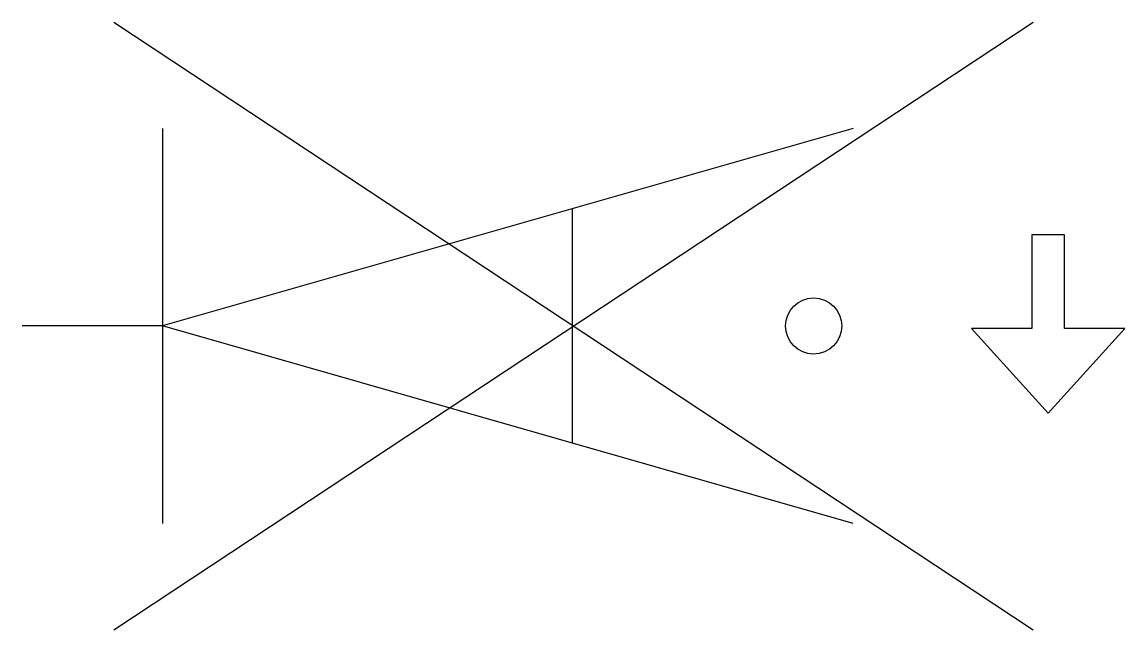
# Model space of a CAD drawing. Header units: metres. Extents: x 0 to 11.8, y -3.2 to 3.2.
import ezdxf

# ---------------------------------------------------------------- set-up
doc = ezdxf.new("R2010")
doc.units = ezdxf.units.M

msp = doc.modelspace()

# ---------------------------------------------------------------- linework, layer by layer
for p, q in [((0.982, 3.245), (10.798, -3.245)), ((0.982, -3.245), (10.798, 3.245)), ((8.878, 2.11), (1.499, 0)), ((1.499, 2.11), (1.499, -2.11)), ((5.878, -1.252), (5.878, 1.252)), ((1.499, 0), (0, 0)), ((8.878, -2.11), (1.499, 0))]:
    msp.add_line(p, q)
msp.add_lwpolyline([(11.135, 0.975), (10.785, 0.975), (10.785, -0.025), (10.14, -0.025), (10.96, -0.93), (11.78, -0.025), (11.135, -0.025)], close=True)
msp.add_circle((8.455, 0), 0.3)

doc.saveas('drawing.dxf')
